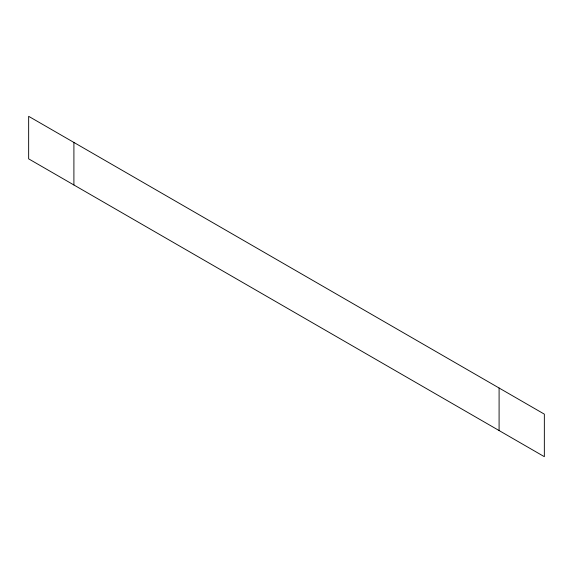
<?xml version="1.0" encoding="UTF-8"?>
<svg xmlns="http://www.w3.org/2000/svg" width="573" height="573" viewBox="0 0 573 573"><rect width="100%" height="100%" fill="white"/><g stroke="black" fill="none" stroke-linecap="round" stroke-linejoin="round"><path stroke-width="0.86" d="M73.903 184.972L73.91 142.448L28.657 116.319L28.65 158.85L544.343 456.681L544.35 414.15L73.91 142.448M499.09 430.538L499.097 388.007"/></g></svg>
